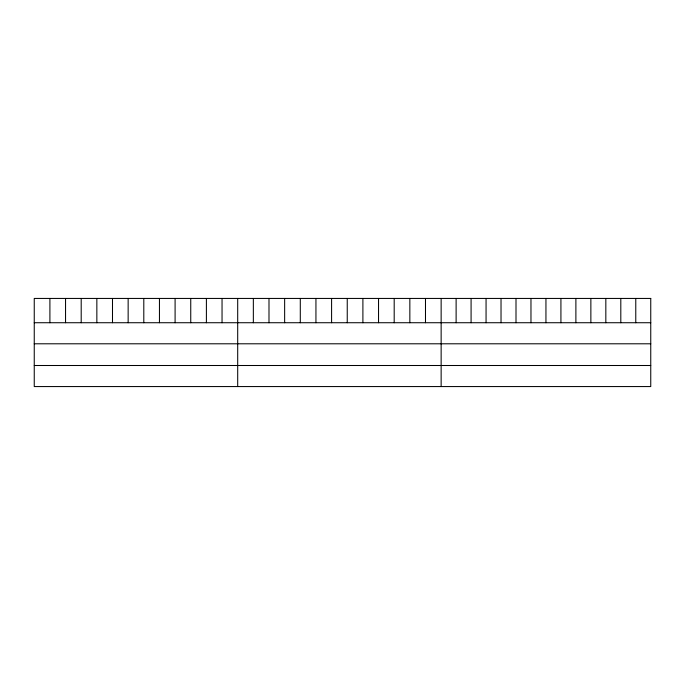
<?xml version="1.0" encoding="UTF-8"?>
<svg xmlns="http://www.w3.org/2000/svg" width="685" height="685" viewBox="0 0 685 685"><rect width="100%" height="100%" fill="white"/><g stroke="black" fill="none" stroke-linecap="round" stroke-linejoin="round"><path stroke-width="1.03" d="M34.25 322.729L650.75 322.729M34.25 343.793L650.75 343.793M34.25 365.499L650.75 365.499M635.774 298.437L635.774 322.729M620.807 298.437L620.807 322.729M605.831 298.437L605.831 322.729M590.864 298.437L590.864 322.729M575.888 298.437L575.888 322.729M560.921 298.437L560.921 322.729M545.945 298.437L545.945 322.729M530.969 298.437L530.969 322.729M516.002 298.437L516.002 322.729M501.026 298.437L501.026 322.729M486.059 298.437L486.059 322.729M471.083 298.437L471.083 322.729M456.116 298.437L456.116 322.729M441.14 298.437L441.14 386.563M425.488 298.437L425.488 322.729M409.844 298.437L409.844 322.729M394.192 298.437L394.192 322.729M378.54 298.437L378.54 322.729M362.896 298.437L362.896 322.729M347.244 298.437L347.244 322.729M331.591 298.437L331.591 322.729M315.939 298.437L315.939 322.729M300.295 298.437L300.295 322.729M284.643 298.437L284.643 322.729M268.991 298.437L268.991 322.729M253.347 298.437L253.347 322.729M237.695 298.437L237.695 386.563M222.043 298.437L222.043 322.729M206.399 298.437L206.399 322.729M190.747 298.437L190.747 322.729M175.095 298.437L175.095 322.729M159.451 298.437L159.451 322.729M143.799 298.437L143.799 322.729M128.146 298.437L128.146 322.729M112.494 298.437L112.494 322.729M96.85 298.437L96.85 322.729M81.198 298.437L81.198 322.729M65.546 298.437L65.546 322.729M49.902 298.437L49.902 322.729M650.75 298.437L34.25 298.437L34.25 386.563L650.75 386.563L650.75 298.437"/></g></svg>
